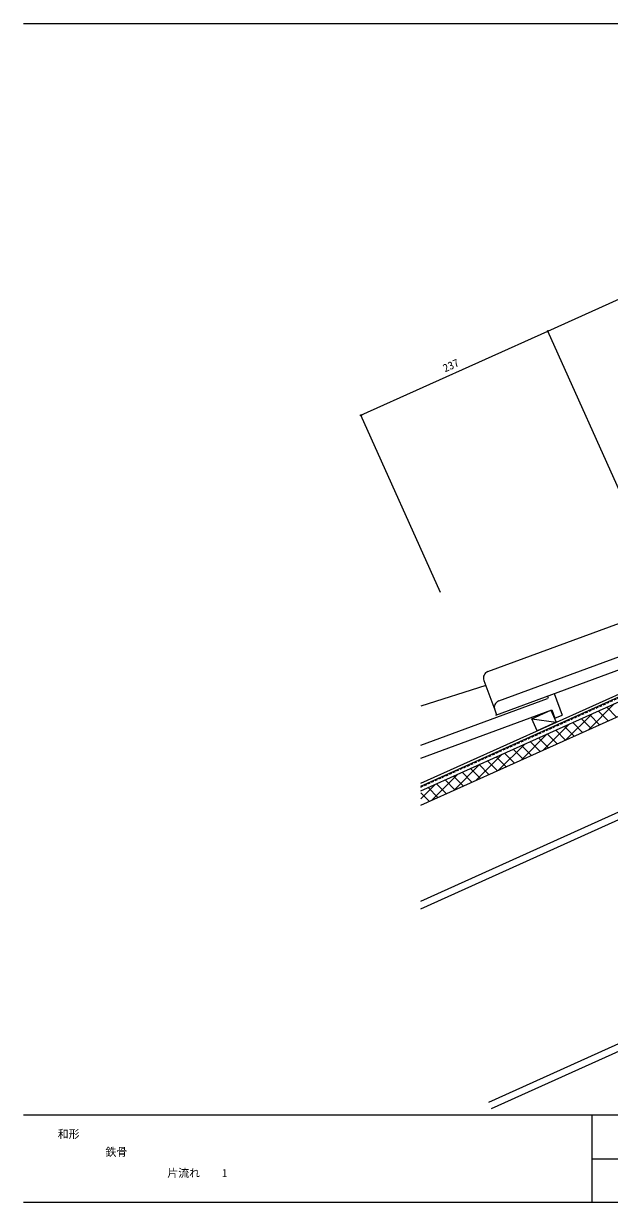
# Model space of a CAD drawing. Units: millimetres, scale not verified. Extents: x -203 to 197, y -138 to 132.
# Drawn here: x -203.2 to -68.9, y -138.4 to 131.6 of the extents above; entities that cross this region are included whole.
import ezdxf
from ezdxf.enums import TextEntityAlignment as Align

# ---------------------------------------------------------------- set-up
doc = ezdxf.new("R2010")
doc.units = ezdxf.units.MM
doc.header["$LTSCALE"] = 0.5
doc.header["$PDMODE"] = 32
doc.header["$PDSIZE"] = 0.25
doc.linetypes.add('DASHED1', pattern=[1.8, 1.2, -0.6])
for name, color, linetype, lineweight in [('0-0', 5, 'Continuous', 18), ('1-0', 4, 'Continuous', 18), ('1-1', 7, 'Continuous', 18), ('1-4', 7, 'Continuous', 18), ('1-B', 7, 'Continuous', 18), ('1-C', 7, 'Continuous', 18)]:
    doc.layers.add(name, color=color, linetype=linetype, lineweight=lineweight)
doc.layers.add('1-A', color=7, linetype='Continuous')
doc.styles.add('ＭＳ ゴシック', font='')
doc.styles.get('ＭＳ ゴシック').set_extended_font_data('MS Gothic')

msp = doc.modelspace()

# ---------------------------------------------------------------- linework, layer by layer
at = {"layer": '0-0'}
for p, q in [((-203.2432, 131.6351), (196.7568, 131.6351)), ((196.7568, -118.3649), (-203.2433, -118.3649)), ((-72.973, -118.3649), (-72.973, -138.3649)), ((-72.973, -128.3649), (4.8649, -128.3649)), ((196.7568, -138.3649), (-203.2432, -138.3649))]:
    msp.add_line(p, q, dxfattribs=at)
at = {"layer": '1-0', "color": 7}
for p, q in [((-112.1631, -44.1085), (65.5678, 35.8704)), ((-112.1631, -47.3983), (65.5678, 32.5806)), ((-112.1631, -42.354), (53.1943, 32.0568)), ((-112.1631, -43.0119), (53.2059, 31.4041)), ((-112.1631, -69.33), (65.5678, 10.6489)), ((-112.1631, -71.0845), (40.5158, -2.379)), ((-96.5678, -115.3869), (47.193, -50.6945)), ((-95.9112, -116.8459), (51.092, -50.6945))]:
    msp.add_line(p, q, dxfattribs=at)
at = {"layer": '1-0'}
for p, q in [((-73.7363, -30.1062), (-67.755, -24.1249)), ((-78.8789, -32.4204), (-72.8976, -26.4391)), ((-73.4318, -26.6795), (-71.163, -28.9482)), ((-71.4811, -25.8017), (-69.2123, -28.0705)), ((-69.5305, -24.9239), (-67.2617, -27.1927)), ((-84.0215, -34.7346), (-78.0402, -28.7532)), ((-79.2837, -29.3128), (-77.0149, -31.5816)), ((-77.333, -28.435), (-75.0643, -30.7038)), ((-75.3824, -27.5572), (-73.1136, -29.826)), ((-89.1641, -37.0488), (-83.1828, -31.0674)), ((-85.1356, -31.9462), (-82.8668, -34.215)), ((-83.185, -31.0684), (-80.9162, -33.3372)), ((-81.2343, -30.1906), (-78.9655, -32.4594)), ((-94.3067, -39.3629), (-88.3253, -33.3816)), ((-90.9875, -34.5795), (-88.7187, -36.8483)), ((-89.0369, -33.7018), (-86.7681, -35.9705)), ((-87.0862, -32.824), (-84.8175, -35.0928)), ((-99.4493, -41.6771), (-93.4679, -35.6957)), ((-96.8394, -37.2129), (-94.5707, -39.4817)), ((-94.8888, -36.3351), (-92.62, -38.6039)), ((-92.9382, -35.4573), (-90.6694, -37.7261)), ((-109.7345, -46.3054), (-103.7531, -40.3241)), ((-104.5919, -43.9913), (-98.6105, -38.0099)), ((-102.6914, -39.8463), (-100.4226, -42.1151)), ((-100.7407, -38.9685), (-98.4719, -41.2373)), ((-98.7901, -38.0907), (-96.5213, -40.3595)), ((-112.1631, -45.9056), (-108.8957, -42.6382)), ((-108.5433, -42.4796), (-106.2745, -44.7484)), ((-106.5926, -41.6018), (-104.3238, -43.8706)), ((-104.642, -40.7241), (-102.3732, -42.9928)), ((-112.1631, -44.5167), (-110.1758, -46.504)), ((-110.4939, -43.3574), (-108.2251, -45.6262))]:
    msp.add_line(p, q, dxfattribs=at)
at = {"layer": '1-1', "color": 3, "linetype": 'DASHED1'}
msp.add_line((-112.1631, -43.2313), (65.5678, 36.7476), dxfattribs=at)
at = {"layer": '1-1'}
msp.add_line((-86.7011, -27.6063), (-81.0928, -28.3723), dxfattribs=at)
msp.add_lwpolyline([(-85.47, -30.3421), (-86.7011, -27.6063), (-82.3239, -25.6366), (-81.0928, -28.3723)], close=True, dxfattribs=at)
at = {"layer": '1-4'}
msp.add_line((-107.6123, 1.3177), (-125.8783, 41.9088), dxfattribs=at)
for points in [[(-64.752, 20.6048), (-83.018, 61.1959), (-39.9813, 80.5625)], [(-107.6123, 1.3177), (-125.8783, 41.9088), (-83.018, 61.1959)]]:
    msp.add_lwpolyline(points, dxfattribs=at)
for p in [(-83.018, 61.1959), (-125.8783, 41.9088), (-125.8783, 41.9088)]:
    msp.add_point(p, dxfattribs=at)
at = {"layer": '1-A'}
msp.add_point((-125.8783, 41.9088), dxfattribs=at)
at = {"layer": '1-B'}
for p, q in [((-94.2636, -23.5071), (-40.0652, -3.5583)), ((-94.9799, -26.7544), (-39.2857, -6.255)), ((-112.1631, -33.6069), (-83.1132, -22.9145)), ((-83.0966, -22.3805), (-82.9255, -22.8454)), ((-81.5951, -21.8279), (-79.766, -26.7973)), ((-112.1631, -36.5906), (-82.146, -25.5422)), ((-95.2124, -25.5613), (-94.7951, -26.6952)), ((-86.7011, -27.6063), (-82.3238, -25.6366)), ((-82.146, -25.5422), (-81.4552, -27.4191)), ((-81.4552, -27.4191), (-79.766, -26.7973)), ((-86.7011, -27.6063), (-81.0928, -28.3723))]:
    msp.add_line(p, q, dxfattribs=at)
msp.add_lwpolyline([(-85.47, -30.3421), (-86.7011, -27.6063), (-82.3239, -25.6366), (-81.0928, -28.3723)], close=True, dxfattribs=at)
msp.add_arc((-93.7109, -25.0087), 1.6, 110.2068, 200.20738, dxfattribs=at)
at = {"layer": '1-C'}
for p, q in [((-96.7506, -16.7503), (-54.2535, -1.1084)), ((-97.6994, -18.8045), (-95.2124, -25.5613)), ((-97.2843, -19.9323), (-112.1631, -24.7033))]:
    msp.add_line(p, q, dxfattribs=at)
msp.add_arc((-96.1979, -18.2518), 1.6, 110.20723, 200.20695, dxfattribs=at)

# ---------------------------------------------------------------- texts
at = {"layer": '0-0', "color": 7, "style": 'ＭＳ ゴシック'}
for s, p in [('和形', (-195.4054, -124.1757)), ('鉄骨', (-184.4438, -128.2884))]:
    msp.add_text(s, height=1.833, dxfattribs=at).set_placement(p, align=Align.BOTTOM_LEFT)
at = {"layer": '1-4', "style": 'ＭＳ ゴシック'}
msp.add_text('237', height=1.833, rotation=24.228, dxfattribs=at).set_placement((-106.3632, 51.2389), align=Align.BOTTOM_LEFT)
msp.add_text('片流れ\u3000\u30001', height=1.833, dxfattribs=at).set_placement((-170.2781, -133.1048), align=Align.BOTTOM_LEFT)

doc.saveas('drawing.dxf')
